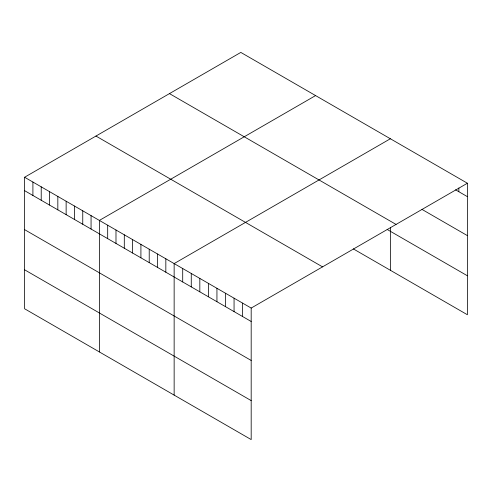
<?xml version="1.0" encoding="UTF-8"?>
<svg xmlns="http://www.w3.org/2000/svg" width="492" height="492" viewBox="0 0 492 492"><rect width="100%" height="100%" fill="white"/><g stroke="black" fill="none" stroke-linecap="round" stroke-linejoin="round"><path stroke-width="0.74" d="M24.6 177.249L251.184 308.066L251.184 439.584L24.6 308.767L24.6 177.249L240.816 52.416L467.4 183.233L467.4 314.751L353.293 248.872M315.587 95.583L99.372 220.416L99.372 351.94M390.365 138.756L174.143 263.589L174.143 395.107M251.184 308.066L467.4 183.233M455.549 189.814L467.4 196.652M421.97 209.395L467.4 235.625M169.463 93.609L396.048 224.426M387.167 229.457L467.4 275.778M95.952 136.05L322.537 266.867M24.6 190.668L251.184 321.485M24.6 229.641L251.184 360.458M24.6 269.794L251.184 400.611M458.839 187.987L458.839 191.714M390.365 227.716L390.365 270.274M242.624 303.121L242.624 316.547M234.063 298.183L234.063 311.602M225.502 293.238L225.502 306.664M216.941 288.294L216.941 301.719M208.38 283.355L208.38 296.781M199.826 278.411L199.826 291.836M191.265 273.472L191.265 286.891M182.704 268.527L182.704 281.953M165.835 258.792L165.835 272.211M157.526 253.995L157.526 267.414M149.217 249.198L149.217 262.617M140.915 244.401L140.915 257.826M132.606 239.604L132.606 253.029M124.298 234.807L124.298 248.232M115.989 230.01L115.989 243.435M107.68 225.213L107.68 238.638M91.063 215.619L91.063 229.044M82.754 210.822L82.754 224.247M74.446 206.025L74.446 219.45M66.137 201.228L66.137 214.653M57.835 196.437L57.835 209.856M49.526 191.64L49.526 205.059M41.217 186.843L41.217 200.262M32.909 182.046L32.909 195.465"/></g></svg>
